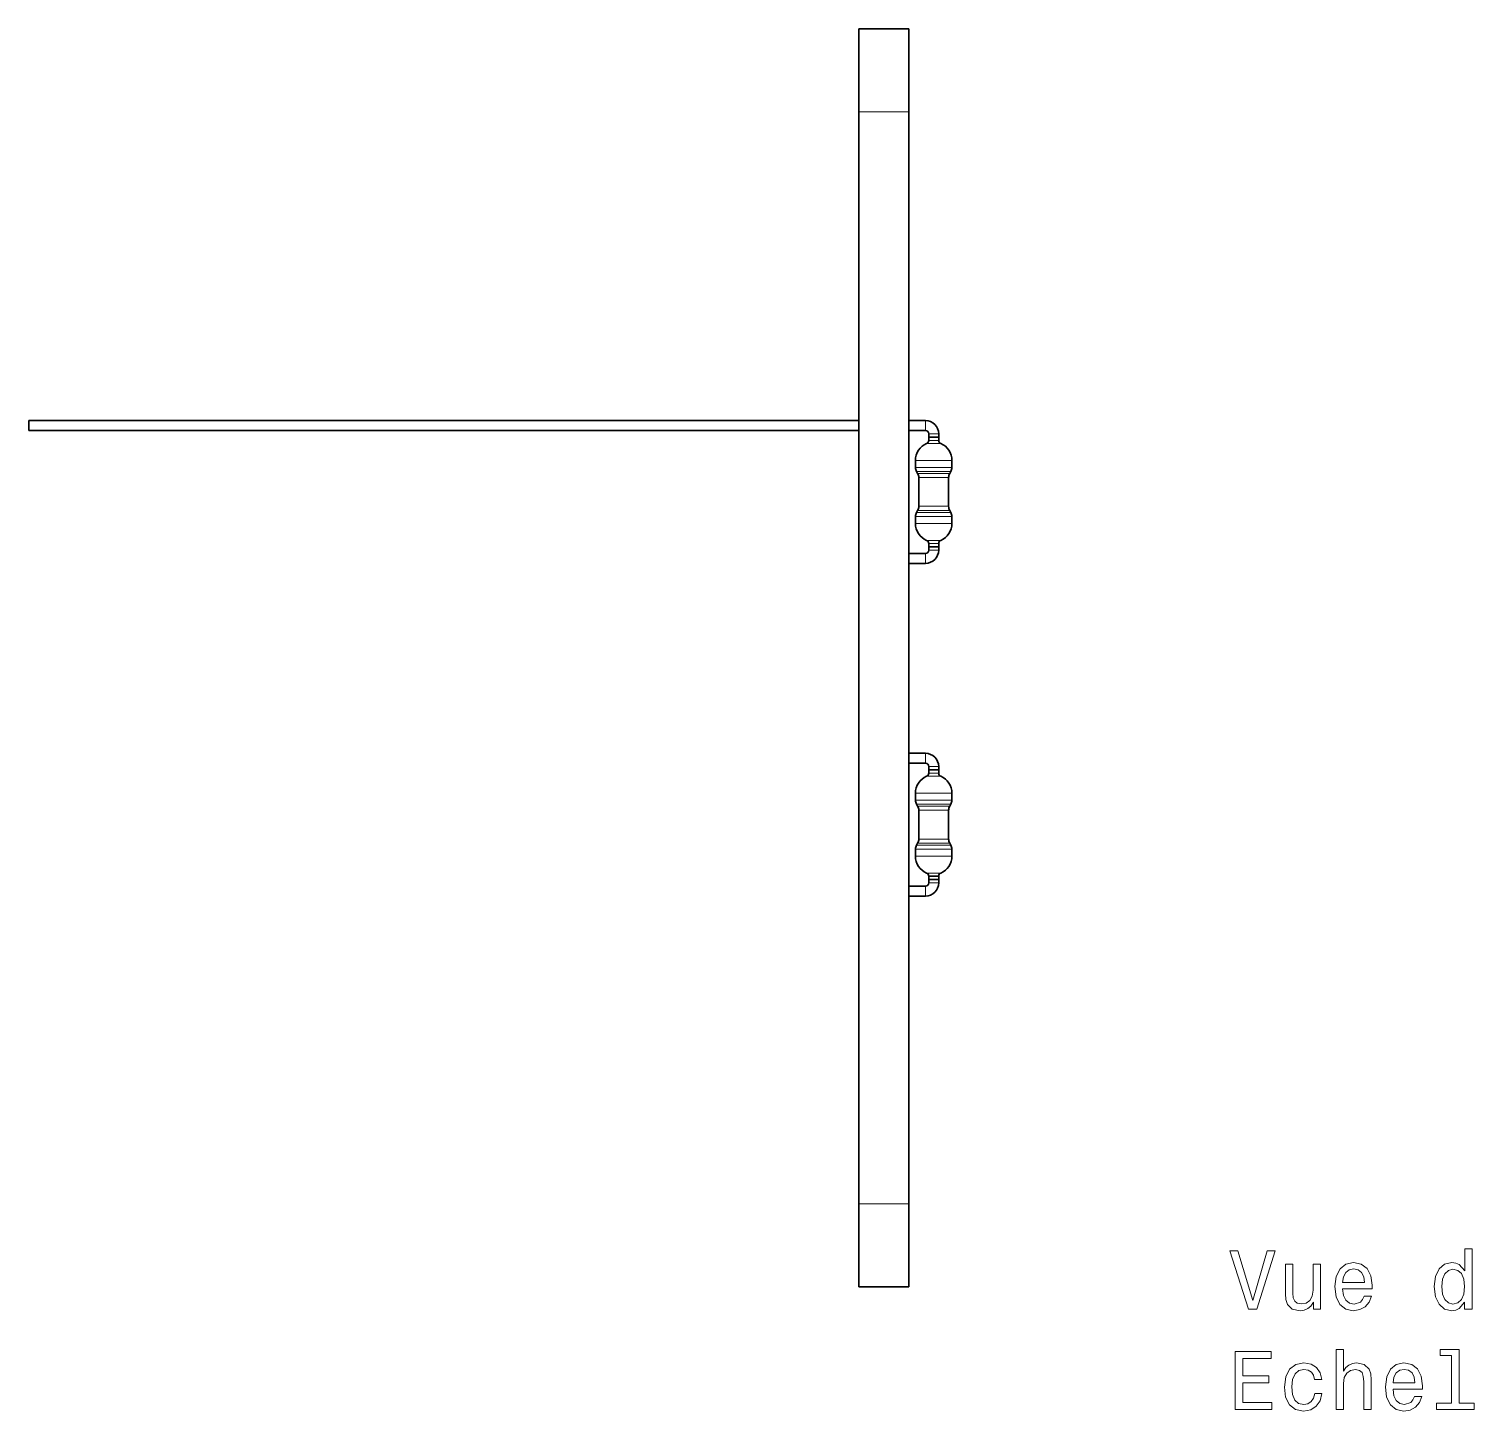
# Model space of a CAD drawing. Extents: x 465 to 886, y 287 to 578.
# Drawn here: x 465.3 to 552.4, y 375.1 to 458.4 of the extents above; entities that cross this region are included whole.
import ezdxf

# ---------------------------------------------------------------- set-up
doc = ezdxf.new("R2010")
doc.units = 0

msp = doc.modelspace()

# ---------------------------------------------------------------- linework, layer by layer
at = {"color": 7, "lineweight": 35, "ltscale": 0.075}
for p, q in [((518.318, 458.381), (515.318, 458.381)), ((518.318, 382.621), (515.318, 382.621))]:
    msp.add_line(p, q, dxfattribs=at)
at = {"color": 7, "lineweight": 35, "ltscale": 0.125}
for p, q in [((515.318, 453.381), (515.318, 458.381)), ((518.318, 453.381), (518.318, 458.381)), ((515.318, 382.621), (515.318, 387.621)), ((518.318, 382.621), (518.318, 387.621))]:
    msp.add_line(p, q, dxfattribs=at)
at = {"color": 7, "lineweight": 13, "ltscale": 0.075}
for p, q in [((518.318, 453.381), (515.318, 453.381)), ((518.318, 387.621), (515.318, 387.621))]:
    msp.add_line(p, q, dxfattribs=at)
at = {"color": 7, "lineweight": 35}
for p, q in [((515.318, 453.381), (515.318, 387.621)), ((518.318, 453.381), (518.318, 387.621)), ((465.318, 434.794), (515.318, 434.794)), ((465.318, 434.194), (515.318, 434.194))]:
    msp.add_line(p, q, dxfattribs=at)
at = {"color": 7, "lineweight": 35, "ltscale": 0.0075}
for p, q in [((465.318, 434.494), (465.318, 434.794)), ((465.318, 434.194), (465.318, 434.494)), ((519.818, 433.794), (519.518, 433.794)), ((520.118, 433.794), (519.818, 433.794)), ((519.518, 427.194), (519.818, 427.194)), ((519.818, 427.194), (520.118, 427.194)), ((519.518, 413.753), (519.818, 413.753)), ((519.818, 413.753), (520.118, 413.753)), ((519.818, 407.353), (519.518, 407.353)), ((519.518, 407.153), (519.818, 407.153)), ((519.818, 407.153), (519.518, 407.153)), ((520.118, 407.353), (519.818, 407.353)), ((519.818, 407.153), (520.118, 407.153)), ((520.118, 407.153), (519.818, 407.153))]:
    msp.add_line(p, q, dxfattribs=at)
at = {"color": 7, "lineweight": 35, "ltscale": 0.025}
for p, q in [((518.318, 434.794), (519.318, 434.794)), ((519.318, 434.794), (518.318, 434.794)), ((519.318, 434.194), (518.318, 434.194)), ((519.318, 426.794), (518.318, 426.794)), ((519.318, 426.194), (518.318, 426.194)), ((518.318, 414.753), (519.318, 414.753)), ((518.318, 414.153), (519.318, 414.153)), ((518.318, 406.752), (519.318, 406.752)), ((518.318, 406.152), (519.318, 406.152))]:
    msp.add_line(p, q, dxfattribs=at)
at = {"color": 7, "lineweight": 13, "ltscale": 0.0075}
for p, q in [((519.318, 434.794), (519.318, 434.494)), ((519.318, 434.494), (519.318, 434.194)), ((519.818, 433.994), (519.518, 433.994)), ((519.818, 433.594), (519.518, 433.594)), ((520.118, 433.994), (519.818, 433.994)), ((519.318, 426.794), (519.318, 426.494)), ((519.818, 427.394), (519.518, 427.394)), ((519.518, 426.994), (519.818, 426.994)), ((519.818, 427.394), (520.118, 427.394)), ((519.818, 426.994), (520.118, 426.994)), ((519.318, 426.494), (519.318, 426.194)), ((519.318, 414.453), (519.318, 414.753)), ((519.318, 414.153), (519.318, 414.453)), ((519.518, 413.953), (519.818, 413.953)), ((519.818, 413.553), (519.518, 413.553)), ((519.818, 413.953), (520.118, 413.953)), ((519.318, 406.452), (519.318, 406.752)), ((519.818, 407.353), (519.518, 407.353)), ((519.818, 406.952), (519.518, 406.952)), ((519.818, 407.353), (520.118, 407.353)), ((520.118, 406.952), (519.818, 406.952)), ((519.318, 406.152), (519.318, 406.452))]:
    msp.add_line(p, q, dxfattribs=at)
at = {"color": 7, "lineweight": 35, "ltscale": 0.010006}
msp.add_line((519.518, 433.994), (519.518, 433.594), dxfattribs=at)
at = {"color": 7, "lineweight": 35, "ltscale": 0.005006}
for p, q in [((519.518, 433.794), (519.518, 433.994)), ((520.118, 433.794), (520.118, 433.994)), ((519.518, 406.952), (519.518, 407.153)), ((520.118, 406.952), (520.118, 407.153))]:
    msp.add_line(p, q, dxfattribs=at)
at = {"color": 7, "lineweight": 35, "ltscale": 0.005}
for p, q in [((519.518, 433.794), (519.518, 433.594)), ((520.118, 433.794), (520.118, 433.594)), ((520.118, 433.794), (520.118, 433.594)), ((519.518, 427.394), (519.518, 427.194)), ((520.118, 427.394), (520.118, 427.194)), ((519.518, 413.753), (519.518, 413.553)), ((520.118, 413.753), (520.118, 413.553)), ((519.518, 407.353), (519.518, 407.153)), ((520.118, 407.353), (520.118, 407.153))]:
    msp.add_line(p, q, dxfattribs=at)
at = {"color": 7, "lineweight": 35, "ltscale": 0.000172424}
msp.add_line((519.519, 433.794), (519.526, 433.794), dxfattribs=at)
at = {"color": 7, "lineweight": 13, "ltscale": 0.006581}
for p, q in [((519.818, 433.594), (520.081, 433.594)), ((519.818, 413.553), (520.081, 413.553))]:
    msp.add_line(p, q, dxfattribs=at)
at = {"color": 7, "lineweight": 13, "ltscale": 0.000918579}
for p, q in [((520.081, 433.594), (520.118, 433.594)), ((520.081, 413.553), (520.118, 413.553))]:
    msp.add_line(p, q, dxfattribs=at)
at = {"color": 7, "lineweight": 35, "ltscale": 0.00010376}
msp.add_line((520.111, 433.794), (520.115, 433.794), dxfattribs=at)
at = {"color": 7, "lineweight": 13, "ltscale": 0.010577}
for p, q in [((519.818, 433.409), (519.395, 433.409)), ((519.818, 413.368), (519.395, 413.368))]:
    msp.add_line(p, q, dxfattribs=at)
at = {"color": 7, "lineweight": 13, "ltscale": 0.009282}
for p, q in [((519.818, 433.409), (520.189, 433.409)), ((519.818, 413.368), (520.189, 413.368))]:
    msp.add_line(p, q, dxfattribs=at)
at = {"color": 7, "lineweight": 13, "ltscale": 0.001295}
for p, q in [((520.189, 433.409), (520.241, 433.409)), ((520.189, 427.578), (520.241, 427.578)), ((520.189, 413.368), (520.241, 413.368)), ((520.189, 407.537), (520.241, 407.537))]:
    msp.add_line(p, q, dxfattribs=at)
at = {"color": 7, "lineweight": 13, "ltscale": 0.051634}
for p, q in [((518.718, 432.394), (520.783, 432.394)), ((518.718, 431.974), (520.783, 431.974)), ((518.718, 429.013), (520.783, 429.013)), ((518.718, 428.594), (520.783, 428.594)), ((518.718, 412.353), (520.783, 412.353)), ((518.718, 411.933), (520.783, 411.933)), ((518.718, 408.972), (520.783, 408.972)), ((518.718, 408.553), (520.783, 408.553))]:
    msp.add_line(p, q, dxfattribs=at)
at = {"color": 7, "lineweight": 35, "ltscale": 0.01049}
for p, q in [((518.718, 432.394), (518.718, 431.974)), ((520.918, 432.394), (520.918, 431.974)), ((518.718, 429.013), (518.718, 428.594)), ((520.918, 429.013), (520.918, 428.594)), ((518.718, 412.353), (518.718, 411.933)), ((520.918, 412.353), (520.918, 411.933)), ((518.718, 408.972), (518.718, 408.553)), ((520.918, 408.972), (520.918, 408.553))]:
    msp.add_line(p, q, dxfattribs=at)
at = {"color": 7, "lineweight": 13, "ltscale": 0.003366}
for p, q in [((520.783, 432.394), (520.918, 432.394)), ((520.918, 431.974), (520.783, 431.974)), ((520.918, 429.013), (520.783, 429.013)), ((520.783, 428.594), (520.918, 428.594)), ((520.783, 412.353), (520.918, 412.353)), ((520.918, 411.933), (520.783, 411.933)), ((520.918, 408.972), (520.783, 408.972)), ((520.783, 408.553), (520.918, 408.553))]:
    msp.add_line(p, q, dxfattribs=at)
at = {"color": 7, "lineweight": 13, "ltscale": 0.048489}
for p, q in [((518.785, 431.724), (520.724, 431.724)), ((518.785, 429.263), (520.724, 429.263)), ((518.785, 411.683), (520.724, 411.683)), ((518.785, 409.222), (520.724, 409.222))]:
    msp.add_line(p, q, dxfattribs=at)
at = {"color": 7, "lineweight": 35, "ltscale": 0.003301}
for p, q in [((518.851, 431.61), (518.785, 431.724)), ((520.785, 431.61), (520.851, 431.724)), ((518.851, 429.378), (518.785, 429.263)), ((520.785, 429.378), (520.851, 429.263))]:
    msp.add_line(p, q, dxfattribs=at)
at = {"color": 7, "lineweight": 13, "ltscale": 0.04539}
for p, q in [((518.851, 431.61), (520.666, 431.61)), ((518.851, 429.378), (520.666, 429.378)), ((518.851, 411.569), (520.666, 411.569)), ((518.851, 409.337), (520.666, 409.337))]:
    msp.add_line(p, q, dxfattribs=at)
at = {"color": 7, "lineweight": 13, "ltscale": 0.042245}
for p, q in [((518.918, 431.36), (520.607, 431.36)), ((518.918, 429.628), (520.607, 429.628)), ((518.918, 411.319), (520.607, 411.319)), ((518.918, 409.587), (520.607, 409.587))]:
    msp.add_line(p, q, dxfattribs=at)
at = {"color": 7, "lineweight": 35, "ltscale": 0.043301}
for p, q in [((518.918, 431.36), (518.918, 429.628)), ((520.718, 431.36), (520.718, 429.628)), ((518.918, 411.319), (518.918, 409.587)), ((520.718, 411.319), (520.718, 409.587))]:
    msp.add_line(p, q, dxfattribs=at)
at = {"color": 7, "lineweight": 13, "ltscale": 0.002754}
for p, q in [((520.607, 431.36), (520.718, 431.36)), ((520.607, 429.628), (520.718, 429.628)), ((520.607, 411.319), (520.718, 411.319)), ((520.607, 409.587), (520.718, 409.587))]:
    msp.add_line(p, q, dxfattribs=at)
at = {"color": 7, "lineweight": 13, "ltscale": 0.002959}
for p, q in [((520.666, 431.61), (520.785, 431.61)), ((520.666, 429.378), (520.785, 429.378)), ((520.666, 411.569), (520.785, 411.569)), ((520.666, 409.337), (520.785, 409.337))]:
    msp.add_line(p, q, dxfattribs=at)
at = {"color": 7, "lineweight": 13, "ltscale": 0.003162}
for p, q in [((520.851, 431.724), (520.724, 431.724)), ((520.851, 429.263), (520.724, 429.263)), ((520.851, 411.683), (520.724, 411.683)), ((520.851, 409.222), (520.724, 409.222))]:
    msp.add_line(p, q, dxfattribs=at)
at = {"color": 7, "lineweight": 35, "ltscale": 0.029385}
for p, q in [((515.318, 429.569), (515.318, 430.744)), ((515.318, 425.463), (515.318, 426.639)), ((515.318, 418.021), (515.318, 419.196))]:
    msp.add_line(p, q, dxfattribs=at)
at = {"color": 7, "lineweight": 13, "ltscale": 0.019859}
for p, q in [((520.189, 427.578), (519.395, 427.578)), ((520.189, 407.537), (519.395, 407.537))]:
    msp.add_line(p, q, dxfattribs=at)
at = {"color": 7, "lineweight": 35, "ltscale": 0.010005}
for p, q in [((519.518, 427.394), (519.518, 426.994)), ((520.118, 427.394), (520.118, 426.994)), ((519.518, 413.953), (519.518, 413.553)), ((520.118, 413.953), (520.118, 413.553))]:
    msp.add_line(p, q, dxfattribs=at)
at = {"color": 7, "lineweight": 35, "ltscale": 0.003302}
for p, q in [((518.851, 411.569), (518.785, 411.683)), ((520.785, 411.569), (520.851, 411.683)), ((518.851, 409.337), (518.785, 409.222)), ((520.785, 409.337), (520.851, 409.222))]:
    msp.add_line(p, q, dxfattribs=at)
at = {"color": 7, "lineweight": 13}
for points in [[(539.913, 384.784), (539.036, 381.804), (538.133, 384.784), (537.654, 384.784), (538.784, 381.279), (539.288, 381.279), (540.392, 384.784)], [(551.8, 381.698), (551.8, 381.279), (552.244, 381.279), (552.244, 384.9), (551.805, 384.9), (551.805, 383.574), (551.467, 383.957), (551.26, 384.048), (551.023, 384.083), (550.595, 383.983), (550.262, 383.7), (550.045, 383.246), (549.969, 382.636), (550.045, 382.026), (550.262, 381.567), (550.595, 381.279), (551.023, 381.184), (551.26, 381.219), (551.472, 381.31)], [(543.116, 383.988), (542.672, 383.988), (542.672, 382.424), (542.621, 382.061), (542.475, 381.799), (542.248, 381.637), (541.951, 381.587), (541.714, 381.627), (541.562, 381.748), (541.477, 381.955), (541.456, 382.248), (541.456, 383.988), (541.013, 383.988), (541.013, 382.207), (541.028, 381.849), (541.124, 381.552), (541.416, 381.279), (541.885, 381.184), (542.137, 381.219), (542.354, 381.31), (542.541, 381.466), (542.692, 381.693), (542.692, 381.279), (543.116, 381.279)], [(544.452, 382.505), (546.227, 382.505), (546.232, 382.712), (546.152, 383.292), (545.93, 383.725), (545.577, 383.988), (545.108, 384.083), (544.649, 383.983), (544.296, 383.7), (544.069, 383.241), (543.988, 382.636), (544.064, 382.016), (544.291, 381.562), (544.639, 381.279), (545.093, 381.184), (545.486, 381.249), (545.809, 381.421), (546.046, 381.693), (546.182, 382.056), (545.743, 382.056), (545.652, 381.854), (545.521, 381.703), (545.148, 381.582), (544.861, 381.637), (544.644, 381.814), (544.503, 382.101), (544.452, 382.49)], [(544.452, 382.878), (544.508, 383.226), (544.644, 383.483), (544.851, 383.64), (545.123, 383.695), (545.39, 383.64), (545.597, 383.483), (545.723, 383.226), (545.768, 382.878)], [(551.099, 383.685), (551.392, 383.614), (551.614, 383.418), (551.745, 383.09), (551.795, 382.636), (551.745, 382.177), (551.614, 381.849), (551.392, 381.648), (551.099, 381.582), (550.822, 381.648), (550.61, 381.849), (550.469, 382.182), (550.423, 382.636), (550.469, 383.085), (550.61, 383.413), (550.822, 383.614)], [(537.977, 375.233), (540.196, 375.233), (540.196, 375.656), (538.441, 375.656), (538.441, 376.841), (540.004, 376.841), (540.004, 377.26), (538.441, 377.26), (538.441, 378.309), (540.155, 378.309), (540.155, 378.733), (537.977, 378.733)], [(544.064, 375.233), (544.508, 375.233), (544.508, 376.796), (544.553, 377.154), (544.699, 377.416), (544.926, 377.578), (545.229, 377.638), (545.471, 377.588), (545.622, 377.452), (545.698, 377.225), (545.723, 376.922), (545.723, 375.233), (546.167, 375.233), (546.167, 377.013), (546.147, 377.371), (546.056, 377.668), (545.758, 377.941), (545.294, 378.037), (545.042, 378.001), (544.825, 377.905), (544.644, 377.754), (544.508, 377.547), (544.508, 378.854), (544.064, 378.854)], [(551.018, 378.48), (551.018, 375.606), (550.106, 375.606), (550.106, 375.233), (552.37, 375.233), (552.37, 375.606), (551.462, 375.606), (551.462, 378.854), (550.322, 378.854), (550.322, 378.48)], [(542.753, 377.043), (543.191, 377.043), (543.101, 377.447), (542.884, 377.764), (542.546, 377.961), (542.107, 378.037), (541.623, 377.936), (541.255, 377.653), (541.023, 377.194), (540.942, 376.579), (541.018, 375.969), (541.245, 375.515), (541.603, 375.233), (542.092, 375.137), (542.526, 375.212), (542.864, 375.424), (543.096, 375.757), (543.196, 376.201), (542.773, 376.201), (542.697, 375.918), (542.556, 375.707), (542.354, 375.575), (542.107, 375.535), (541.799, 375.601), (541.578, 375.802), (541.441, 376.13), (541.396, 376.594), (541.441, 377.048), (541.583, 377.376), (541.81, 377.578), (542.107, 377.648), (542.369, 377.603), (542.566, 377.487), (542.697, 377.295)], [(547.488, 376.458), (549.263, 376.458), (549.268, 376.665), (549.188, 377.245), (548.966, 377.678), (548.613, 377.941), (548.144, 378.037), (547.685, 377.936), (547.332, 377.653), (547.105, 377.194), (547.024, 376.589), (547.1, 375.969), (547.327, 375.515), (547.675, 375.233), (548.129, 375.137), (548.522, 375.202), (548.845, 375.374), (549.082, 375.646), (549.218, 376.009), (548.779, 376.009), (548.688, 375.807), (548.557, 375.656), (548.184, 375.535), (547.897, 375.591), (547.68, 375.767), (547.539, 376.055), (547.488, 376.443)], [(547.488, 376.831), (547.544, 377.179), (547.68, 377.436), (547.887, 377.593), (548.159, 377.648), (548.426, 377.593), (548.633, 377.436), (548.759, 377.179), (548.804, 376.831)]]:
    msp.add_lwpolyline(points, close=True, dxfattribs=at)
at = {"color": 7, "lineweight": 35}
for centre, radius, start, end in [((519.318, 433.994), 0.8, 0, 90), ((519.318, 433.994), 0.8, 0, 90), ((519.318, 433.994), 0.2, 360, 90), ((519.318, 433.994), 0.2, 360, 90), ((519.318, 433.594), 0.2, 292.63454, 359.98533), ((520.318, 433.594), 0.2, 180.01468, 247.36546), ((519.818, 432.394), 1.1, 112.61987, 180.00001), ((519.818, 432.394), 1.1, 0, 67.38014), ((519.218, 431.974), 0.5, 180.00135, 209.99865), ((520.418, 431.974), 0.5, 330.00134, 359.99865), ((518.418, 431.36), 0.5, 0.00135, 29.99866), ((521.218, 431.36), 0.5, 150.00135, 179.99865), ((519.218, 429.013), 0.5, 150.00135, 179.99865), ((518.418, 429.628), 0.5, 330.00134, 359.99865), ((521.218, 429.628), 0.5, 180.00135, 209.99865), ((520.418, 429.013), 0.5, 0.00135, 29.99866), ((519.818, 428.594), 1.1, 179.99999, 247.38013), ((519.818, 428.594), 1.1, 292.61986, 360), ((519.318, 427.394), 0.2, 0.01467, 67.36546), ((520.318, 427.394), 0.2, 112.63454, 179.98532), ((519.318, 426.994), 0.2, 270, 0), ((519.318, 426.994), 0.8, 270, 360), ((519.318, 413.953), 0.8, 0, 90), ((519.318, 413.953), 0.2, 0, 90), ((519.318, 413.553), 0.2, 292.63454, 359.98533), ((520.318, 413.553), 0.2, 180.01468, 247.36546), ((519.818, 412.353), 1.1, 112.61987, 180.00001), ((519.818, 412.353), 1.1, 0, 67.38014), ((519.218, 411.933), 0.5, 180.00135, 209.99865), ((520.418, 411.933), 0.5, 330.00134, 359.99865), ((518.418, 411.319), 0.5, 0.00135, 29.99866), ((521.218, 411.319), 0.5, 150.00135, 179.99865), ((519.218, 408.972), 0.5, 150.00135, 179.99865), ((518.418, 409.587), 0.5, 330.00134, 359.99865), ((521.218, 409.587), 0.5, 180.00135, 209.99865), ((520.418, 408.972), 0.5, 0.00135, 29.99866), ((519.818, 408.553), 1.1, 179.99999, 247.38013), ((519.818, 408.553), 1.1, 292.61986, 360), ((519.318, 407.353), 0.2, 0.01467, 67.36546), ((520.318, 407.353), 0.2, 112.63454, 179.98532), ((519.318, 406.952), 0.8, 270, 360), ((519.318, 406.952), 0.2, 270, 360)]:
    msp.add_arc(centre, radius, start, end, dxfattribs=at)

doc.saveas('drawing.dxf')
